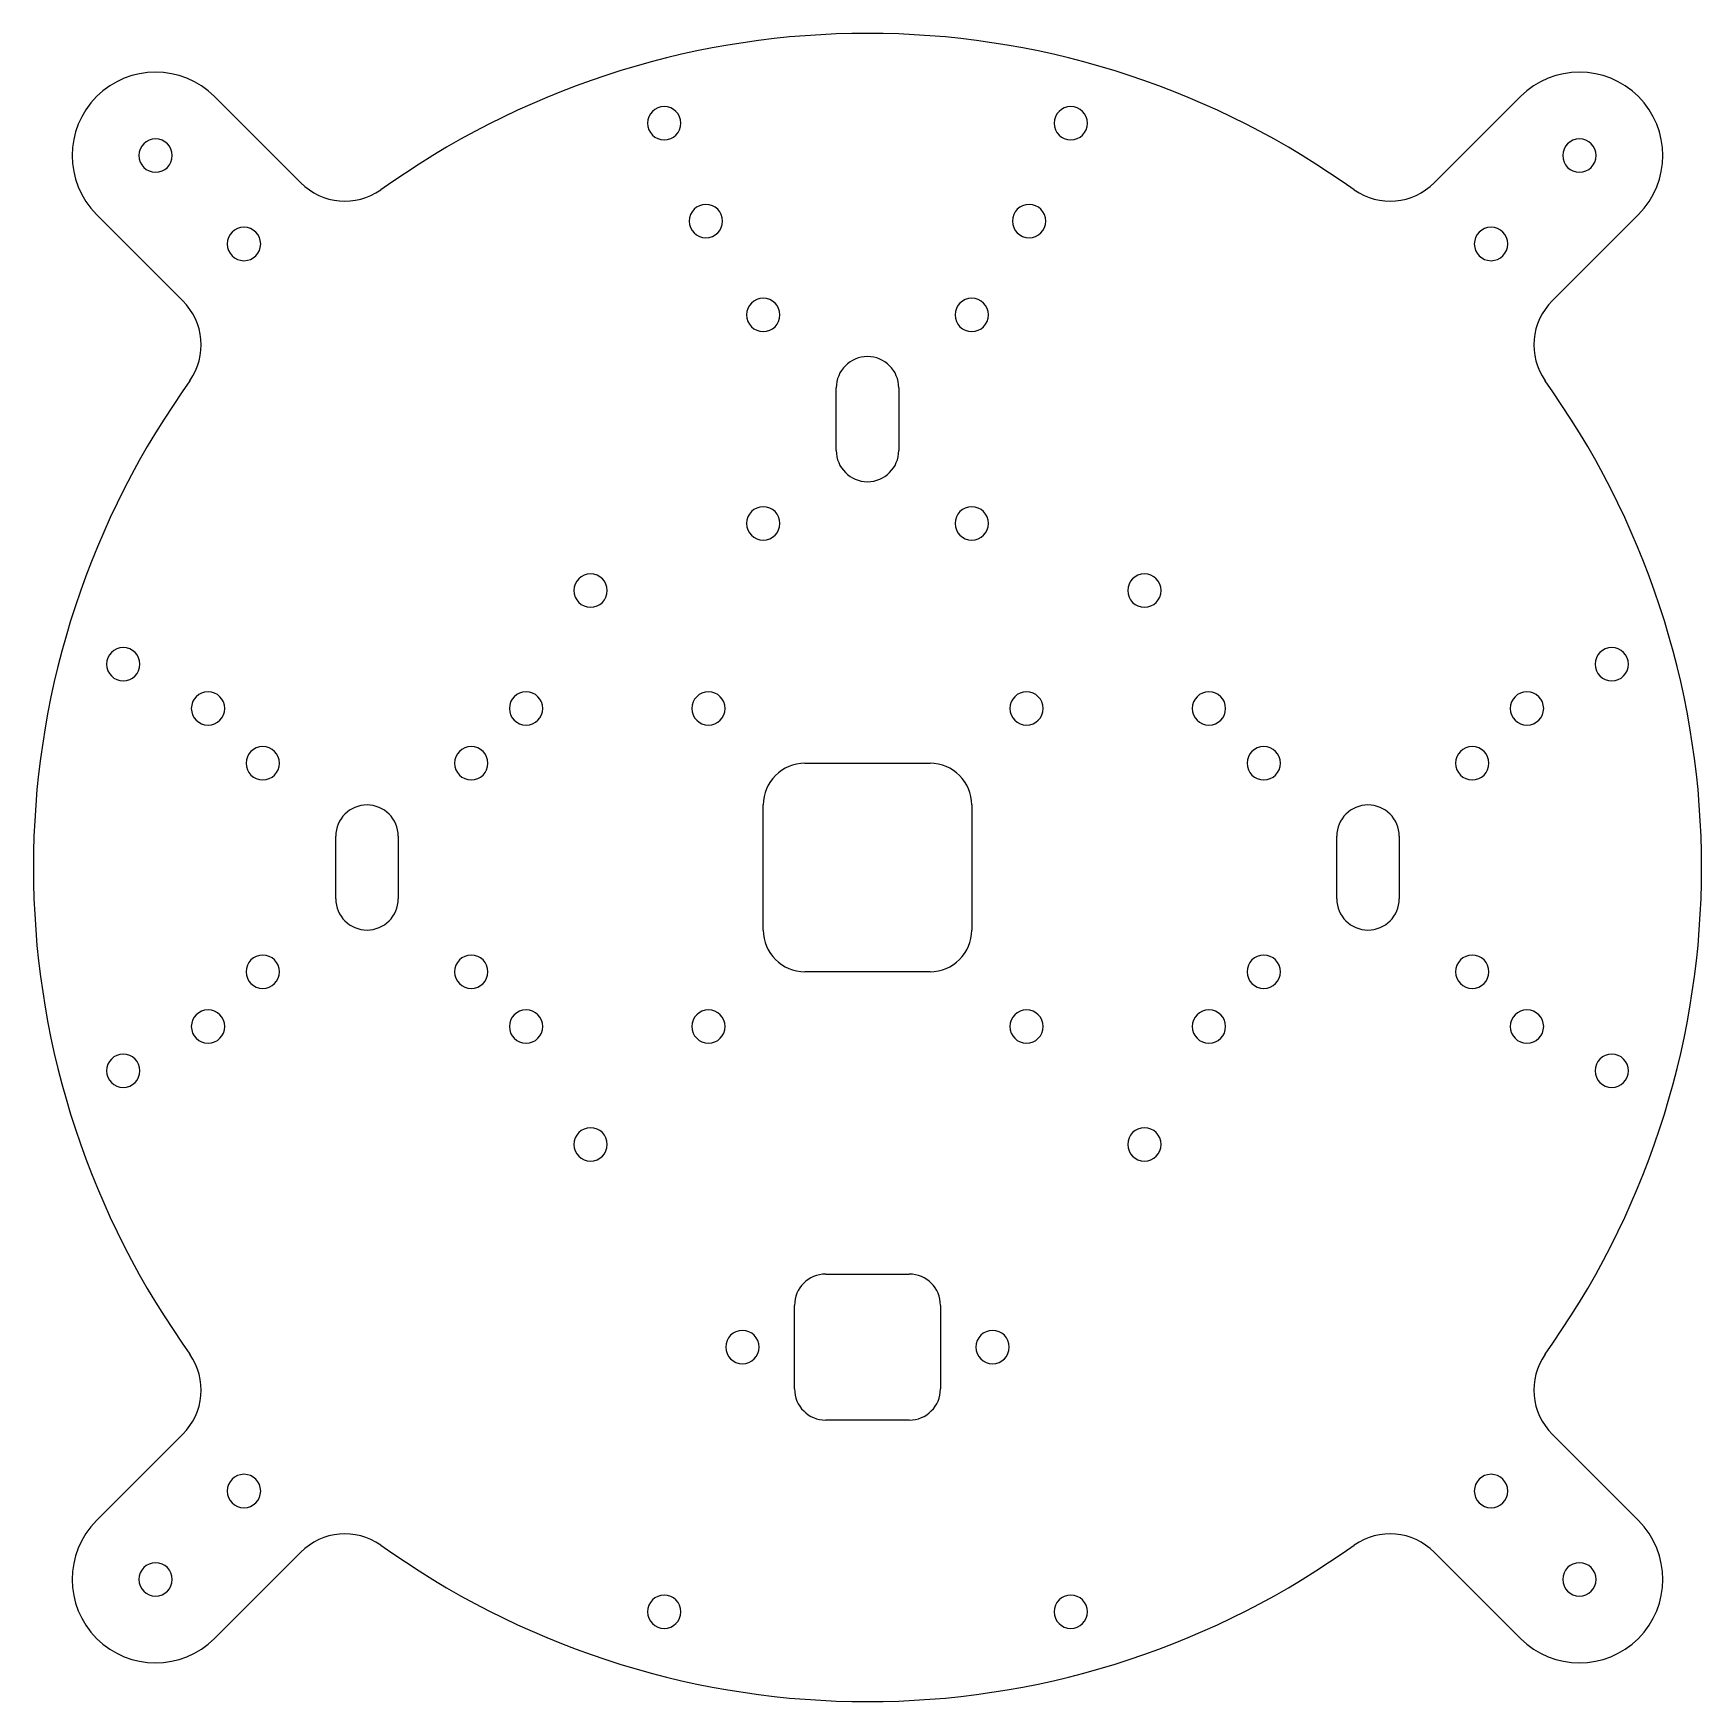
# Model space of a CAD drawing. Header units: millimetres. Extents: x -80 to 80, y -80 to 80.
import ezdxf

# ---------------------------------------------------------------- set-up
doc = ezdxf.new("R2010")
doc.units = ezdxf.units.MM
doc.layers.add('CUT', color=7, linetype='Continuous')

msp = doc.modelspace()

# ---------------------------------------------------------------- linework, layer by layer
at = {"layer": 'CUT'}
for p, q in [((-54.35, 65.66), (-62.63, 73.94)), ((62.63, 73.94), (54.35, 65.66)), ((-45.61, 65.73), (-46.69, 64.98)), ((46.69, 64.98), (45.61, 65.73)), ((-73.94, 62.63), (-65.66, 54.35)), ((65.66, 54.35), (73.94, 62.63)), ((-64.98, 46.69), (-65.73, 45.61)), ((65.73, 45.61), (64.98, 46.69)), ((-3, 40), (-3, 46)), ((3, 46), (3, 40)), ((-6, 10), (6, 10)), ((-10, -6), (-10, 6)), ((10, 6), (10, -6)), ((-51, -3), (-51, 3)), ((-45, 3), (-45, -3)), ((45, -3), (45, 3)), ((51, 3), (51, -3)), ((6, -10), (-6, -10)), ((-4, -39), (4, -39)), ((-7, -50), (-7, -42)), ((7, -42), (7, -50)), ((-65.73, -45.61), (-64.98, -46.69)), ((64.98, -46.69), (65.73, -45.61)), ((-65.66, -54.35), (-73.94, -62.63)), ((4, -53), (-4, -53)), ((73.94, -62.63), (65.66, -54.35)), ((-46.69, -64.98), (-45.61, -65.73)), ((45.61, -65.73), (46.69, -64.98)), ((-62.63, -73.94), (-54.35, -65.66)), ((54.35, -65.66), (62.63, -73.94))]:
    msp.add_line(p, q, dxfattribs=at)
for centre, radius, start, end in [((0, 0), 80, 55.2415, 124.7585), ((-68.28, 68.28), 8, 45, 225), ((68.28, 68.28), 8, -45, 135), ((-19.5, 71.38), 1.6, 0, 180), ((19.5, 71.38), 1.6, 0, 180), ((-19.5, 71.38), 1.6, -180, 0), ((19.5, 71.38), 1.6, -180, 0), ((-68.28, 68.28), 1.6, 0, 180), ((68.28, 68.28), 1.6, 0, 180), ((-68.28, 68.28), 1.6, 180, 360), ((68.28, 68.28), 1.6, 180, 360), ((-50.11, 69.91), 6, -135, -55.2415), ((50.11, 69.91), 6, -124.7585, -45), ((-15.5, 62), 1.6, 0, 180), ((15.5, 62), 1.6, 0, 180), ((-59.8, 59.8), 1.6, 0, 180), ((-15.5, 62), 1.6, 180, 360), ((15.5, 62), 1.6, 180, 360), ((59.8, 59.8), 1.6, 0, 180), ((-59.8, 59.8), 1.6, 180, 360), ((59.8, 59.8), 1.6, 180, 360), ((-10, 53), 1.6, 0, 180), ((10, 53), 1.6, 0, 180), ((-69.91, 50.11), 6, -34.7585, 45), ((-10, 53), 1.6, 180, 360), ((10, 53), 1.6, 180, 360), ((69.91, 50.11), 6, -225, -145.2415), ((0, 46), 3, 0, 180), ((0, 0), 80, 145.2415, 214.7585), ((0, 0), 80, -34.7585, 34.7585), ((0, 40), 3, 180, 360), ((-10, 33), 1.6, 0, 180), ((10, 33), 1.6, 0, 180), ((-10, 33), 1.6, 180, 360), ((10, 33), 1.6, 180, 360), ((-26.56, 26.56), 1.6, 0, 180), ((26.56, 26.56), 1.6, 0, 180), ((-26.56, 26.56), 1.6, 180, 360), ((26.56, 26.56), 1.6, 180, 360), ((-71.38, 19.5), 1.6, 0, 180), ((71.38, 19.5), 1.6, 0, 180), ((-71.38, 19.5), 1.6, 180, 360), ((71.38, 19.5), 1.6, 180, 360), ((-63.25, 15.25), 1.6, 0, 180), ((-32.75, 15.25), 1.6, 0, 180), ((-15.25, 15.25), 1.6, 0, 180), ((15.25, 15.25), 1.6, 0, 180), ((32.75, 15.25), 1.6, 0, 180), ((63.25, 15.25), 1.6, 0, 180), ((-63.25, 15.25), 1.6, 180, 360), ((-32.75, 15.25), 1.6, 180, 360), ((-15.25, 15.25), 1.6, 180, 360), ((15.25, 15.25), 1.6, 180, 360), ((32.75, 15.25), 1.6, 180, 360), ((63.25, 15.25), 1.6, 180, 360), ((-58, 10), 1.6, 0, 180), ((-38, 10), 1.6, 0, 180), ((38, 10), 1.6, 0, 180), ((58, 10), 1.6, 0, 180), ((-58, 10), 1.6, 180, 360), ((-38, 10), 1.6, 180, 360), ((-6, 6), 4, 90, 180), ((6, 6), 4, 0, 90), ((38, 10), 1.6, 180, 360), ((58, 10), 1.6, 180, 360), ((-48, 3), 3, 0, 180), ((48, 3), 3, 0, 180), ((-48, -3), 3, 180, 360), ((48, -3), 3, 180, 360), ((-6, -6), 4, 180, 270), ((6, -6), 4, -90, 0), ((-58, -10), 1.6, 0, 180), ((-38, -10), 1.6, 0, 180), ((38, -10), 1.6, 0, 180), ((58, -10), 1.6, 0, 180), ((-58, -10), 1.6, 180, 360), ((-38, -10), 1.6, 180, 360), ((38, -10), 1.6, 180, 360), ((58, -10), 1.6, 180, 360), ((-63.25, -15.25), 1.6, 0, 180), ((-32.75, -15.25), 1.6, 0, 180), ((-15.25, -15.25), 1.6, 0, 180), ((15.25, -15.25), 1.6, 0, 180), ((32.75, -15.25), 1.6, 0, 180), ((63.25, -15.25), 1.6, 0, 180), ((-63.25, -15.25), 1.6, 180, 360), ((-32.75, -15.25), 1.6, 180, 360), ((-15.25, -15.25), 1.6, 180, 360), ((15.25, -15.25), 1.6, 180, 360), ((32.75, -15.25), 1.6, 180, 360), ((63.25, -15.25), 1.6, 180, 360), ((-71.38, -19.5), 1.6, 0, 180), ((71.38, -19.5), 1.6, 0, 180), ((-71.38, -19.5), 1.6, 180, 360), ((71.38, -19.5), 1.6, 180, 360), ((-26.56, -26.56), 1.6, 0, 180), ((26.56, -26.56), 1.6, 0, 180), ((-26.56, -26.56), 1.6, 180, 360), ((26.56, -26.56), 1.6, 180, 360), ((-4, -42), 3, 90, 180), ((4, -42), 3, 0, 90), ((-12, -46), 1.6, 0, 180), ((12, -46), 1.6, 0, 180), ((-12, -46), 1.6, 180, 360), ((12, -46), 1.6, 180, 360), ((-69.91, -50.11), 6, -45, 34.7585), ((69.91, -50.11), 6, -214.7585, -135), ((-4, -50), 3, 180, 270), ((4, -50), 3, -90, 0), ((-59.8, -59.8), 1.6, 0, 180), ((59.8, -59.8), 1.6, 0, 180), ((-59.8, -59.8), 1.6, 180, 360), ((59.8, -59.8), 1.6, 180, 360), ((-68.28, -68.28), 8, 135, 315), ((-50.11, -69.91), 6, 55.2415, 135), ((50.11, -69.91), 6, 45, 124.7585), ((68.28, -68.28), 8, -135, 45), ((-68.28, -68.28), 1.6, 0, 180), ((0, 0), 80, -124.7585, -55.2415), ((68.28, -68.28), 1.6, 0, 180), ((-68.28, -68.28), 1.6, 180, 360), ((68.28, -68.28), 1.6, 180, 360), ((-19.5, -71.38), 1.6, 0, 180), ((19.5, -71.38), 1.6, 0, 180), ((-19.5, -71.38), 1.6, -180, 0), ((19.5, -71.38), 1.6, -180, 0)]:
    msp.add_arc(centre, radius, start, end, dxfattribs=at)

doc.saveas('drawing.dxf')
